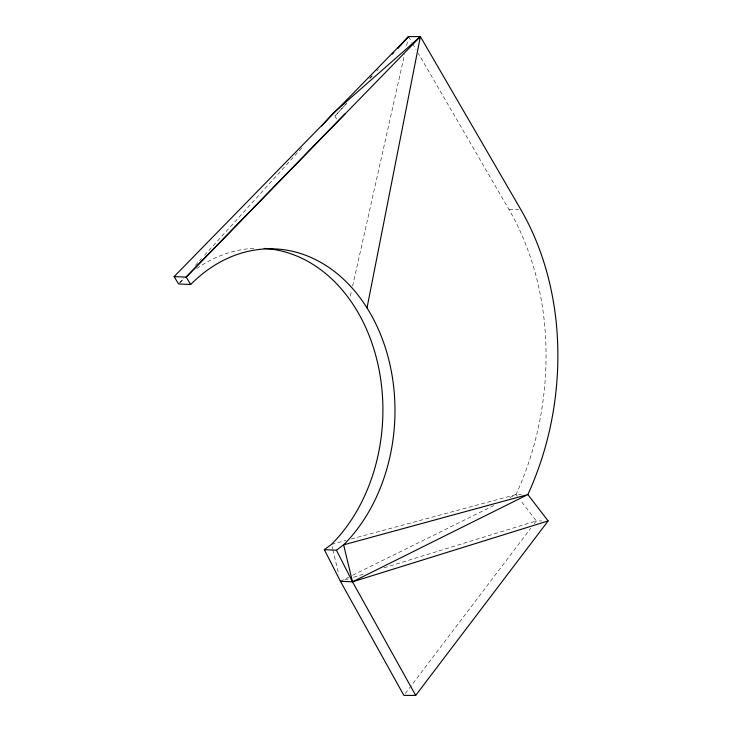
<?xml version="1.0" encoding="UTF-8"?>
<svg xmlns="http://www.w3.org/2000/svg" width="732" height="732" viewBox="0 0 732 732"><rect width="100%" height="100%" fill="white"/><g stroke="black" fill="none" stroke-linecap="round" stroke-linejoin="round"><path stroke-width="0.55" stroke-dasharray="3.66 2.75" d="M350.363 296.112L351.616 290.549M352.614 286.093L404.586 54.424M406.58 45.512L407.834 39.94M509.92 497.586L516.042 494.558C540.536 441.204 550.125 381.381 544.48 323.004A249.96 189.396 -85.6 0 0 509.06 209.654L418.338 53.409M405.263 693.57L530.801 528.193M534.25 523.645L536.327 520.919L541.689 520.928M179.349 283.119L183.933 278.05M195.417 265.368L201.538 258.616M204.594 255.23L303.304 146.226M336.51 118.859L334.881 116.178L346.52 103.605M372.121 75.972L369.01 79.321L372.066 75.881M376.77 70.94L378.325 69.266M346.428 103.459L334.881 116.178M340.426 581.281L348.597 577.255M352.678 575.233L494.603 505.144M344.781 579.945L349.137 578.6M353.492 577.264L364.371 573.906M383.961 567.867L536.327 520.919L520.781 500.706M331.541 544.306L345.824 540.454M351.314 538.972L516.042 494.558L521.413 494.567M509.051 209.672L518.713 209.681M516.042 494.558L517.396 496.314M408.575 36.6L412.025 42.529M412.601 43.527L416.041 49.456M332.063 546.484L332.593 548.652M332.85 549.741L338.861 574.757M180.045 282.515A165.67 127.496 -87.4 0 1 184.519 278.316M196.771 268.571A165.67 127.496 -87.4 0 1 254.919 248.331"/><path stroke-width="1.1" d="M367.016 307.916L420.388 36.609L408.575 36.6L174.134 276.586L178.581 283.961L190.659 284.501A165.67 127.496 -87.4 0 1 369.523 312.042A165.67 127.496 -87.4 0 1 343.619 544.846L352.504 581.821L415.694 695.4L548.131 520.937L527.854 494.567C552.34 441.213 561.938 381.399 556.293 323.013A249.96 189.396 -85.6 0 0 520.873 209.663L420.388 36.609L333.152 113.268L321.668 125.941M397.714 48.33L408.575 36.6L397.705 48.303M392.26 54.15L393.816 52.475M186.02 277.117L345.037 113.799M174.134 276.586L186.212 277.126L420.388 36.609M415.694 695.4L403.881 695.391L340.426 581.281L324.358 549.677L331.541 544.306A165.67 127.496 -87.4 0 0 377.739 363.484A165.67 127.496 -87.4 0 0 264.124 248.441M324.358 549.677L336.436 550.217L343.619 544.846L527.854 494.567L352.504 581.821L340.426 581.281M548.131 520.937L352.504 581.821L336.436 550.217M186.212 277.126L190.659 284.501"/></g></svg>
